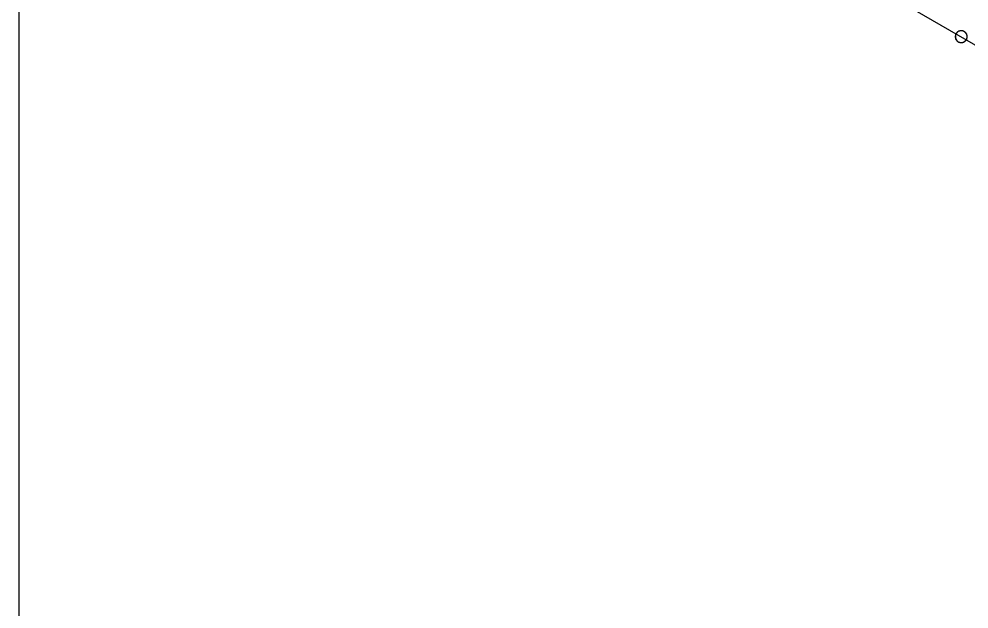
# Model space of a CAD drawing. Extents: x 0 to 17.2, y 0.1 to 11.3.
# Drawn here: x 0.169 to 4.707, y 5.696 to 8.515 of the extents above; entities that cross this region are included whole.
import ezdxf

# ---------------------------------------------------------------- set-up
doc = ezdxf.new("R2010")
doc.units = 0
doc.layers.add('BORDER', color=3, linetype='CONTINUOUS')
doc.layers.add('PIPE', color=7, linetype='CONTINUOUS')

msp = doc.modelspace()

# ---------------------------------------------------------------- linework, layer by layer
at = {"layer": 'BORDER'}
msp.add_lwpolyline([(0.1692, 0.2247), (17.0808, 0.2247), (17.0808, 11.1675), (0.1692, 11.1675), (0.1692, 0.2247)], dxfattribs=at)
at = {"layer": 'PIPE'}
msp.add_lwpolyline([(1.6545, 10.1715), (14.4336, 2.7935)], dxfattribs=at)
at = {"layer": 'WELD POINTS'}
for points in [[(4.6989, 8.4303), (4.6989, 8.4322), (4.6987, 8.4342), (4.6983, 8.4362), (4.6978, 8.4381), (4.6972, 8.44), (4.6965, 8.4418), (4.6956, 8.4436), (4.6946, 8.4453), (4.6935, 8.447), (4.6923, 8.4486), (4.6909, 8.45), (4.6895, 8.4514), (4.688, 8.4527), (4.6864, 8.4539), (4.6847, 8.4549), (4.6829, 8.4558), (4.6811, 8.4567), (4.6793, 8.4573), (4.6773, 8.4579), (4.6754, 8.4583), (4.6734, 8.4586), (4.6715, 8.4587), (4.6695, 8.4587), (4.6675, 8.4586), (4.6655, 8.4583), (4.6636, 8.4579), (4.6617, 8.4573), (4.6598, 8.4567), (4.658, 8.4558), (4.6562, 8.4549), (4.6545, 8.4539), (4.6529, 8.4527), (4.6514, 8.4514), (4.65, 8.45), (4.6486, 8.4486), (4.6474, 8.447), (4.6463, 8.4453), (4.6453, 8.4436), (4.6444, 8.4418), (4.6437, 8.44), (4.6431, 8.4381), (4.6426, 8.4362), (4.6423, 8.4342), (4.6421, 8.4322), (4.642, 8.4303), (4.6421, 8.4283), (4.6423, 8.4263), (4.6426, 8.4243), (4.6431, 8.4224), (4.6437, 8.4205), (4.6444, 8.4187), (4.6453, 8.4169), (4.6463, 8.4152), (4.6474, 8.4135), (4.6486, 8.4119), (4.65, 8.4105), (4.6514, 8.4091), (4.6529, 8.4078), (4.6545, 8.4066), (4.6562, 8.4056), (4.658, 8.4047), (4.6598, 8.4038), (4.6617, 8.4032), (4.6636, 8.4026), (4.6655, 8.4022), (4.6675, 8.4019), (4.6695, 8.4018), (4.6715, 8.4018), (4.6734, 8.4019), (4.6754, 8.4022), (4.6773, 8.4026), (4.6793, 8.4032), (4.6811, 8.4038), (4.6829, 8.4047), (4.6847, 8.4056), (4.6864, 8.4066), (4.688, 8.4078), (4.6895, 8.4091), (4.6909, 8.4105), (4.6923, 8.4119), (4.6935, 8.4135), (4.6946, 8.4152), (4.6956, 8.4169), (4.6965, 8.4187), (4.6972, 8.4205), (4.6978, 8.4224), (4.6983, 8.4243), (4.6987, 8.4263), (4.6989, 8.4303)], [(4.6989, 8.4303), (4.6965, 8.4418), (4.6895, 8.4514), (4.6793, 8.4573), (4.6675, 8.4586), (4.6562, 8.4549), (4.6474, 8.447), (4.6426, 8.4362), (4.6426, 8.4243), (4.6474, 8.4135), (4.6562, 8.4056), (4.6675, 8.4019), (4.6793, 8.4032), (4.6895, 8.4091), (4.6965, 8.4187), (4.6989, 8.4303)]]:
    msp.add_lwpolyline(points, dxfattribs=at)

doc.saveas('drawing.dxf')
